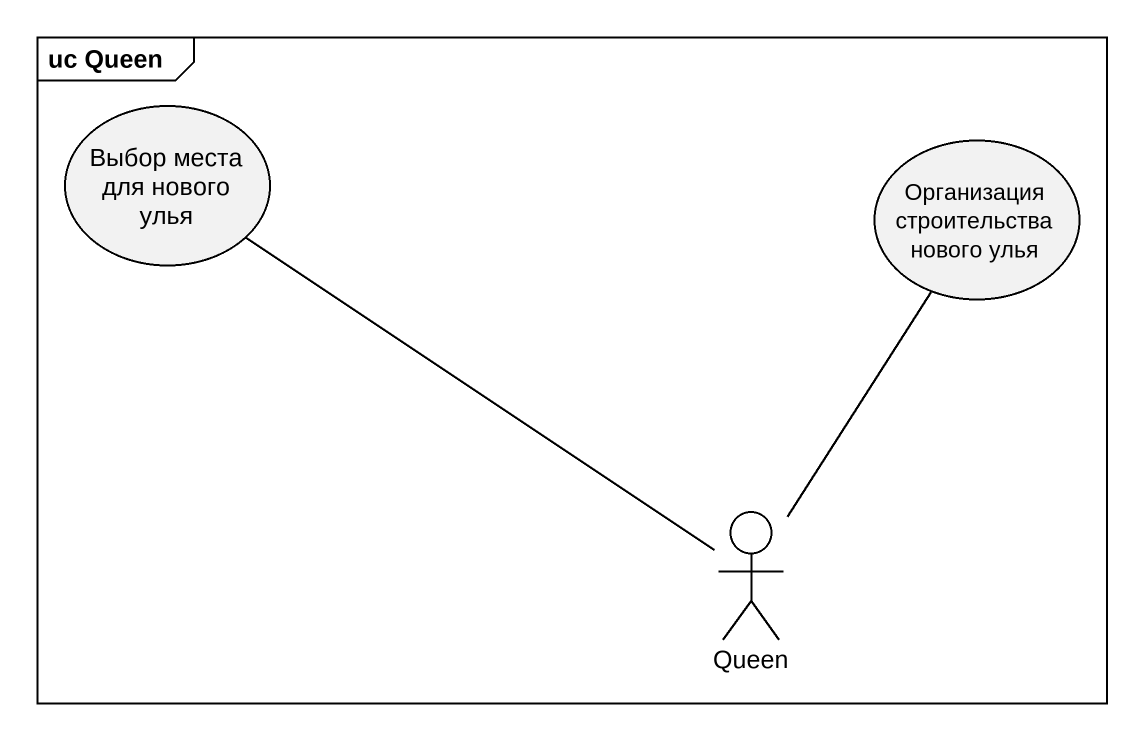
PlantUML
@startuml
mainframe uc Queen
usecase "Выбор места для нового улья" as Выбор_места_для_нового_улья
usecase "Организация строительства нового улья" as Организация_строительства
actor Queen
Queen -up- Выбор_места_для_нового_улья
Queen -up- Организация_строительства
@enduml
